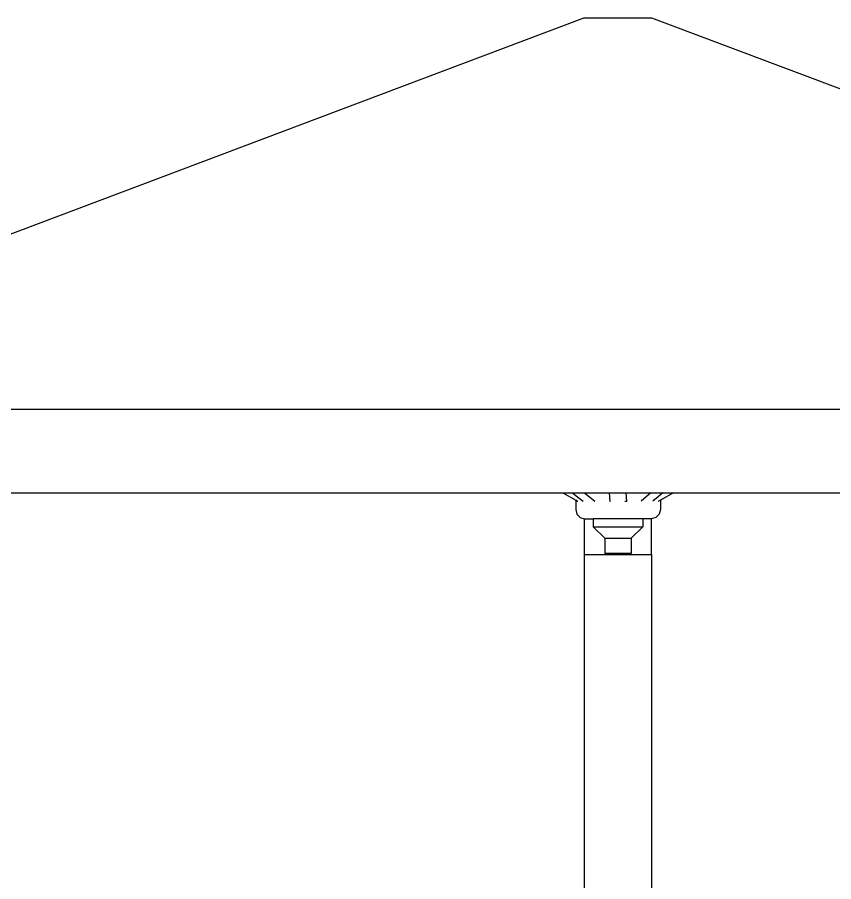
# Model space of a CAD drawing. Header units: millimetres. Extents: x 106699 to 122058, y 158555 to 162844.
# Drawn here: x 108836.9 to 108962.6, y 159804.5 to 159937.5 of the extents above; entities that cross this region are included whole.
import ezdxf

# ---------------------------------------------------------------- set-up
doc = ezdxf.new("R2010")
doc.units = ezdxf.units.MM
doc.layers.add('S2000-002 Çizgi', color=7, linetype='Continuous')

msp = doc.modelspace()

# ---------------------------------------------------------------- wipeouts: each hides what was drawn before it
msp.add_wipeout([(108897.97, 159663.32), (108897.97, 159667.17), (108924.26, 159670.72), (108924.29, 159860.4), (108922.02, 159860.4), (108916.75, 159864.39), (108764.4, 159864.39), (108764.4, 159877.25), (108924.26, 159937.45), (108934.54, 159937.45), (109094.4, 159877.25), (109094.4, 159864.39), (108939.58, 159864.39), (108937.28, 159860.41), (108934.53, 159860.41), (108934.54, 159670.72), (108960.83, 159667.17), (108960.83, 159663.32)]).dxf.layer = 'S2000-002 Çizgi'

# ---------------------------------------------------------------- next in the draw order: wipeouts: each hides what was drawn before it
msp.add_wipeout([(108924.26, 159670.72), (108924.29, 159860.4), (108922.02, 159860.4), (108916.75, 159864.39), (108764.4, 159864.39), (108764.4, 159877.25), (108924.26, 159937.45), (108934.54, 159937.45), (109094.4, 159877.25), (109094.4, 159864.39), (108939.58, 159864.39), (108937.28, 159860.41), (108934.53, 159860.41), (108934.54, 159670.72), (108960.83, 159667.17), (108960.83, 159663.32), (108897.97, 159663.32), (108897.68, 159667.15)]).dxf.layer = 'S2000-002 Çizgi'

# ---------------------------------------------------------------- next in the draw order: linework, layer by layer
for p, q in [((108924.26, 159937.38), (108764.4, 159877.17)), ((108924.26, 159937.38), (108934.54, 159937.38)), ((108934.54, 159937.38), (109094.4, 159877.17)), ((108764.4, 159877.17), (109094.4, 159877.17)), ((108768.61, 159864.32), (108920.89, 159864.32)), ((108920.89, 159864.32), (108922.88, 159863.17)), ((108920.89, 159864.32), (108922.41, 159864.32)), ((108922.41, 159864.32), (108923.22, 159863.68)), ((108922.41, 159864.32), (108924.23, 159864.32)), ((108923.22, 159863.68), (108924.03, 159863.04)), ((108924.23, 159864.32), (108925.85, 159863.04)), ((108924.23, 159864.32), (108925.84, 159864.32)), ((108925.84, 159864.32), (108928.03, 159864.32)), ((108928.03, 159864.32), (108928.11, 159862.97)), ((108928.03, 159864.32), (108930.6, 159864.32)), ((108930.6, 159864.32), (108930.68, 159863.01)), ((108930.6, 159864.32), (108930.66, 159864.32)), ((108930.66, 159864.32), (108932.93, 159864.32)), ((108932.93, 159864.32), (108934.45, 159864.32)), ((108934.45, 159864.32), (108932.94, 159863.04)), ((108934.45, 159864.32), (108936.27, 159864.32)), ((108935.58, 159863.73), (108934.76, 159863.04)), ((108936.27, 159864.32), (108935.58, 159863.73)), ((108937.92, 159864.32), (108935.92, 159863.17)), ((108936.27, 159864.32), (108937.92, 159864.32)), ((108937.92, 159864.32), (109095.38, 159864.32)), ((108922.88, 159863.17), (108922.88, 159861.74)), ((108923.15, 159863.01), (108922.88, 159863.17)), ((108923.22, 159862.99), (108923.15, 159863.01)), ((108928.17, 159862.98), (108928.11, 159862.97)), ((108928.11, 159862.97), (108928.11, 159862.97)), ((108930.68, 159863.01), (108930.42, 159863.01)), ((108930.68, 159862.99), (108930.68, 159863.01)), ((108935.58, 159862.97), (108935.59, 159862.97)), ((108935.92, 159863.17), (108935.59, 159862.97)), ((108935.92, 159863.17), (108935.92, 159861.74)), ((108922.88, 159861.74), (108923.07, 159861.03)), ((108923.07, 159861.03), (108923.58, 159860.52)), ((108935.74, 159861.03), (108935.22, 159860.52)), ((108935.92, 159861.74), (108935.74, 159861.03)), ((108923.58, 159860.52), (108924.26, 159860.34)), ((108924.26, 159854.83), (108924.26, 159860.34)), ((108924.26, 159860.34), (108924.29, 159860.33)), ((108924.29, 159860.33), (108925.59, 159860.33)), ((108925.59, 159860.33), (108925.59, 159859.08)), ((108933.21, 159860.33), (108925.59, 159860.33)), ((108933.21, 159860.33), (108933.21, 159859.08)), ((108934.52, 159860.33), (108933.21, 159860.33)), ((108934.54, 159860.34), (108934.52, 159860.33)), ((108935.22, 159860.52), (108934.54, 159860.34)), ((108934.54, 159854.83), (108934.54, 159860.34)), ((108925.59, 159859.08), (108927.38, 159857.36)), ((108925.59, 159859.08), (108933.21, 159859.08)), ((108933.21, 159859.08), (108931.42, 159857.36)), ((108927.38, 159857.36), (108927.38, 159854.99)), ((108927.38, 159857.36), (108931.42, 159857.36)), ((108931.42, 159857.36), (108931.42, 159854.99)), ((108924.26, 159854.83), (108934.54, 159854.83)), ((108924.26, 159766.52), (108924.26, 159854.83)), ((108931.42, 159854.99), (108927.38, 159854.99)), ((108934.54, 159854.83), (108934.54, 159766.52))]:
    msp.add_line(p, q)

doc.saveas('drawing.dxf')
